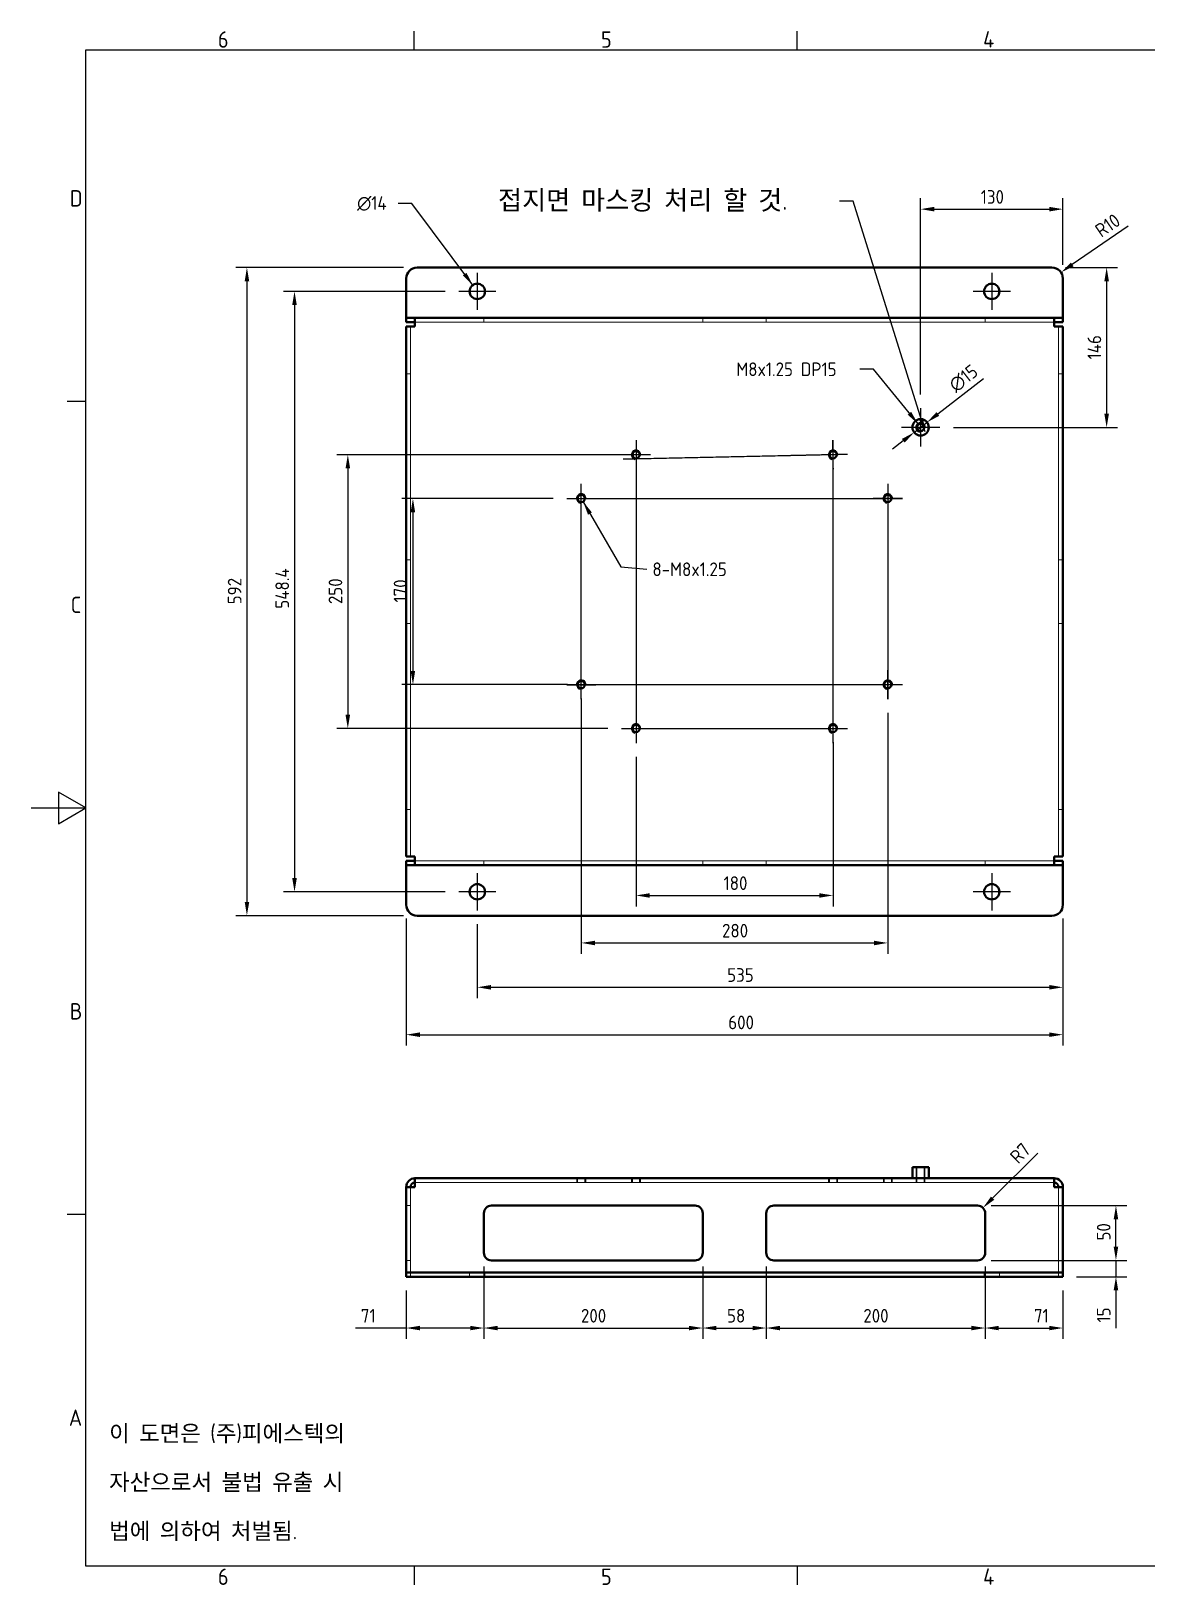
# Model space of a CAD drawing. Header units: millimetres. Extents: x 0 to 2100, y 0 to 1485.
# Drawn here: x 0 to 1020, y 33 to 1452 of the extents above; entities that cross this region are included whole.
import ezdxf

# ---------------------------------------------------------------- set-up
doc = ezdxf.new("R2010")
doc.units = ezdxf.units.MM
doc.header["$LTSCALE"] = 5
doc.linetypes.add('CHAIN', pattern=[0.7087, 0.4724, -0.0591, 0.1181, -0.0591])
doc.linetypes.add('DASHED', pattern=[0.2067, 0.1654, -0.0413])
doc.layers.get('0').update_dxf_attribs({"color": 3, "lineweight": 25, "true_color": 0x00ff00})
for name, color, linetype, lineweight, true_color in [('가려진 것(ISO)', 2, 'DASHED', 18, 0xffff00), ('가시적인 것(ISO)', 3, 'Continuous', 40, 0x00ff00), ('가시적인 좁은 것(ISO)', 3, 'Continuous', 35, 0x00ff00), ('기호(ISO)', 5, 'Continuous', 25, 0x0000ff), ('중심 표식(ISO)', 1, 'Continuous', 25, 0xff0000), ('중심선(ISO)', 1, 'Continuous', 25, 0xff0000), ('치수(ISO)', 2, 'Continuous', 25, 0xffff00)]:
    doc.layers.add(name, color=color, linetype=linetype, lineweight=lineweight, true_color=true_color)
doc.layers.add('경계(ISO)', color=7, linetype='Continuous', lineweight=25)
doc.styles.add('문자 텍스트_PSTEK_POSCO', font='isocp.shx')
doc.styles.add('치수 텍스트_PSTEK_POSCO', font='isocp.shx')
doc.dimstyles.new('치수_PSTEK_POSCO', dxfattribs={"dimscale": 5, "dimtxt": 2.5, "dimasz": 2.5, "dimexe": 2, "dimexo": 2.5, "dimgap": 1, "dimtad": 1, "dimrnd": 1e-08, "dimdsep": 46, "dimtxsty": '치수 텍스트_PSTEK_POSCO', "dimcen": 0.09, "dimdle": 10, "dimclrd": 7, "dimclre": 7, "dimclrt": 2, "dimadec": 1, "dimazin": 2, "dimtfac": 1, "dimtmove": 0, "dimatfit": 3, "dimfxl": 1, "dimtolj": 1, "dimlwd": -1, "dimlwe": -1, "dimarcsym": 0})
doc.dimstyles.new('치수_PSTEK_POSCO$7', dxfattribs={"dimscale": 5, "dimtxt": 2.5, "dimasz": 2.5, "dimexe": 2, "dimexo": 2.5, "dimgap": 1, "dimtad": 1, "dimrnd": 1e-08, "dimdsep": 46, "dimtxsty": '치수 텍스트_PSTEK_POSCO', "dimcen": 0.09, "dimdle": 10, "dimclrd": 7, "dimclre": 7, "dimclrt": 2, "dimadec": 1, "dimazin": 2, "dimtfac": 1, "dimtmove": 0, "dimatfit": 3, "dimfxl": 1, "dimtolj": 1, "dimlwd": -1, "dimlwe": -1, "dimarcsym": 0})

# ---------------------------------------------------------------- blocks, each defined once
blk = doc.blocks.new('경계 Default Border')
at = {"layer": '경계(ISO)'}
for p, q in [((70, 287), (70, 290.4)), ((140, 287), (140, 290.4)), ((10, 222.75), (6.6, 222.75)), ((10, 74.25), (6.6, 74.25)), ((70, 10), (70, 6.6)), ((140, 10), (140, 6.6))]:
    blk.add_line(p, q, dxfattribs=at)
at = {"layer": '경계(ISO)', "flags": 128}
for points in [[(10, 10), (10, 287), (410, 287), (410, 10), (10, 10)], [(0, 148.5), (10, 148.5), (5, 151.39), (5, 145.61), (10, 148.5)]]:
    blk.add_lwpolyline(points, dxfattribs=at)
at = {"layer": '경계(ISO)', "color": 2, "true_color": 0xffff00, "char_height": 3, "attachment_point": 7, "style": '문자 텍스트_PSTEK_POSCO'}
for s, insert in [('6', (34.14, 287.37)), ('5', (104.14, 287.37)), ('4', (173.97, 287.4)), ('D', (7.08, 258.35)), ('C', (7.24, 184.1)), ('B', (7.08, 109.85)), ('A', (6.91, 35.62)), ('6', (34.14, 6.57)), ('5', (104.14, 6.57)), ('4', (173.97, 6.6))]:
    blk.add_mtext(s, dxfattribs=dict(at, insert=insert))
blk = doc.blocks.new('*D22')
at = {"layer": 'Defpoints', "color": 0, "transparency": 16777216}
for p in [(489.4, 1025.1), (348.9, 855.1), (502.7, 855.1)]:
    blk.add_point(p, dxfattribs=at)
at = {"layer": '치수(ISO)', "color": 7, "transparency": 16777216}
for p, q in [((476.9, 1025.1), (338.9, 1025.1)), ((348.9, 1012.6), (348.9, 867.6)), ((490.2, 855.1), (338.9, 855.1))]:
    blk.add_line(p, q, dxfattribs=at)
for points in [[(346.8, 1012.6), (350.9, 1012.6), (348.9, 1025.1)], [(346.8, 867.6), (350.9, 867.6), (348.9, 855.1)]]:
    blk.add_solid(points, dxfattribs=at)
at = {"layer": '치수(ISO)', "color": 2, "transparency": 16777216, "insert": (337.6, 930.1), "char_height": 12.5, "attachment_point": 4, "rotation": 90, "style": '치수 텍스트_PSTEK_POSCO'}
blk.add_mtext('\\A1;170', dxfattribs=at)
blk = doc.blocks.new('*D23')
at = {"layer": 'Defpoints', "color": 0, "transparency": 16777216}
for p in [(552.7, 1065.1), (289.4, 815.1), (539.4, 815.1)]:
    blk.add_point(p, dxfattribs=at)
at = {"layer": '치수(ISO)', "color": 7, "transparency": 16777216}
for p, q in [((540.2, 1065.1), (279.4, 1065.1)), ((289.4, 1052.6), (289.4, 827.6)), ((526.9, 815.1), (279.4, 815.1))]:
    blk.add_line(p, q, dxfattribs=at)
for points in [[(287.3, 1052.6), (291.5, 1052.6), (289.4, 1065.1)], [(287.3, 827.6), (291.5, 827.6), (289.4, 815.1)]]:
    blk.add_solid(points, dxfattribs=at)
at = {"layer": '치수(ISO)', "color": 2, "transparency": 16777216, "insert": (278.1, 928.7), "char_height": 12.5, "attachment_point": 4, "rotation": 90, "style": '치수 텍스트_PSTEK_POSCO'}
blk.add_mtext('\\A1;250', dxfattribs=at)
blk = doc.blocks.new('*D24')
at = {"layer": 'Defpoints', "color": 0, "transparency": 16777216}
for p in [(732.7, 815.1), (552.7, 801.8), (732.7, 662.6)]:
    blk.add_point(p, dxfattribs=at)
at = {"layer": '치수(ISO)', "color": 7, "transparency": 16777216}
for p, q in [((732.7, 802.6), (732.7, 652.6)), ((552.7, 789.3), (552.7, 652.6)), ((565.2, 662.6), (720.2, 662.6))]:
    blk.add_line(p, q, dxfattribs=at)
for points in [[(565.2, 664.6), (565.2, 660.5), (552.7, 662.6)], [(720.2, 664.6), (720.2, 660.5), (732.7, 662.6)]]:
    blk.add_solid(points, dxfattribs=at)
at = {"layer": '치수(ISO)', "color": 2, "transparency": 16777216, "insert": (632.7, 673.8), "char_height": 12.5, "attachment_point": 4, "style": '치수 텍스트_PSTEK_POSCO'}
blk.add_mtext('\\A1;180', dxfattribs=at)
blk = doc.blocks.new('*D25')
at = {"layer": 'Defpoints', "color": 0, "transparency": 16777216}
for p in [(502.7, 855.1), (782.7, 841.8), (782.7, 619.2)]:
    blk.add_point(p, dxfattribs=at)
at = {"layer": '치수(ISO)', "color": 7, "transparency": 16777216}
for p, q in [((502.7, 842.6), (502.7, 609.2)), ((782.7, 829.3), (782.7, 609.2)), ((515.2, 619.2), (770.2, 619.2))]:
    blk.add_line(p, q, dxfattribs=at)
for points in [[(515.2, 621.2), (515.2, 617.1), (502.7, 619.2)], [(770.2, 621.2), (770.2, 617.1), (782.7, 619.2)]]:
    blk.add_solid(points, dxfattribs=at)
at = {"layer": '치수(ISO)', "color": 2, "transparency": 16777216, "insert": (631.3, 630.4), "char_height": 12.5, "attachment_point": 4, "style": '치수 텍스트_PSTEK_POSCO'}
blk.add_mtext('\\A1;280', dxfattribs=at)
blk = doc.blocks.new('*D26')
at = {"layer": 'Defpoints', "color": 0, "transparency": 16777216}
for p in [(942.7, 654.1), (407.7, 648.9), (942.7, 578.7)]:
    blk.add_point(p, dxfattribs=at)
at = {"layer": '치수(ISO)', "color": 7, "transparency": 16777216}
for p, q in [((942.7, 641.6), (942.7, 568.7)), ((407.7, 636.4), (407.7, 568.7)), ((420.2, 578.7), (930.2, 578.7))]:
    blk.add_line(p, q, dxfattribs=at)
for points in [[(420.2, 580.8), (420.2, 576.6), (407.7, 578.7)], [(930.2, 580.8), (930.2, 576.6), (942.7, 578.7)]]:
    blk.add_solid(points, dxfattribs=at)
at = {"layer": '치수(ISO)', "color": 2, "transparency": 16777216, "insert": (636, 589.9), "char_height": 12.5, "attachment_point": 4, "style": '치수 텍스트_PSTEK_POSCO'}
blk.add_mtext('\\A1;535', dxfattribs=at)
blk = doc.blocks.new('*D27')
at = {"layer": 'Defpoints', "color": 0, "transparency": 16777216}
for p in [(342.7, 654.1), (942.7, 654.1), (942.7, 535.4)]:
    blk.add_point(p, dxfattribs=at)
at = {"layer": '치수(ISO)', "color": 7, "transparency": 16777216}
for p, q in [((342.7, 641.6), (342.7, 525.4)), ((942.7, 641.6), (942.7, 525.4)), ((355.2, 535.4), (930.2, 535.4))]:
    blk.add_line(p, q, dxfattribs=at)
for points in [[(355.2, 537.5), (355.2, 533.3), (342.7, 535.4)], [(930.2, 537.5), (930.2, 533.3), (942.7, 535.4)]]:
    blk.add_solid(points, dxfattribs=at)
at = {"layer": '치수(ISO)', "color": 2, "transparency": 16777216, "insert": (637, 546.6), "char_height": 12.5, "attachment_point": 4, "style": '치수 텍스트_PSTEK_POSCO'}
blk.add_mtext('\\A1;600', dxfattribs=at)
blk = doc.blocks.new('*D28')
at = {"layer": 'Defpoints', "color": 0, "transparency": 16777216}
for p in [(390.7, 1214.3), (240.7, 665.9), (390.7, 665.9)]:
    blk.add_point(p, dxfattribs=at)
at = {"layer": '치수(ISO)', "color": 7, "transparency": 16777216}
for p, q in [((378.2, 1214.3), (230.7, 1214.3)), ((240.7, 1201.8), (240.7, 678.4)), ((378.2, 665.9), (230.7, 665.9))]:
    blk.add_line(p, q, dxfattribs=at)
for points in [[(238.6, 1201.8), (242.8, 1201.8), (240.7, 1214.3)], [(238.6, 678.4), (242.8, 678.4), (240.7, 665.9)]]:
    blk.add_solid(points, dxfattribs=at)
at = {"layer": '치수(ISO)', "color": 2, "transparency": 16777216, "insert": (229.5, 924.5), "char_height": 12.5, "attachment_point": 4, "rotation": 90, "style": '치수 텍스트_PSTEK_POSCO'}
blk.add_mtext('\\A1;548.4', dxfattribs=at)
blk = doc.blocks.new('*D29')
at = {"layer": 'Defpoints', "color": 0, "transparency": 16777216}
for p in [(352.7, 1236.1), (197.2, 644.1), (352.7, 644.1)]:
    blk.add_point(p, dxfattribs=at)
at = {"layer": '치수(ISO)', "color": 7, "transparency": 16777216}
for p, q in [((340.2, 1236.1), (187.2, 1236.1)), ((197.2, 1223.6), (197.2, 656.6)), ((340.2, 644.1), (187.2, 644.1))]:
    blk.add_line(p, q, dxfattribs=at)
for points in [[(195.2, 1223.6), (199.3, 1223.6), (197.2, 1236.1)], [(195.2, 656.6), (199.3, 656.6), (197.2, 644.1)]]:
    blk.add_solid(points, dxfattribs=at)
at = {"layer": '치수(ISO)', "color": 2, "transparency": 16777216, "insert": (186, 928.5), "char_height": 12.5, "attachment_point": 4, "rotation": 90, "style": '치수 텍스트_PSTEK_POSCO'}
blk.add_mtext('\\A1;592', dxfattribs=at)
blk = doc.blocks.new('*D36')
at = {"layer": 'Defpoints', "color": 0, "transparency": 16777216}
for p in [(932.7, 1226.1), (941, 1231.7)]:
    blk.add_point(p, dxfattribs=at)
at = {"layer": '치수(ISO)', "color": 7, "transparency": 16777216}
blk.add_line((1002.3, 1273.8), (951.3, 1238.8), dxfattribs=at)
blk.add_solid([(950.1, 1240.5), (952.5, 1237.1), (941, 1231.7)], dxfattribs=at)
at = {"layer": '치수(ISO)', "color": 2, "transparency": 16777216, "insert": (974.3, 1268.2), "char_height": 12.5, "attachment_point": 4, "rotation": 34.4083, "style": '치수 텍스트_PSTEK_POSCO'}
blk.add_mtext('\\A1;R10', dxfattribs=at)
blk = doc.blocks.new('*D38')
at = {"layer": 'Defpoints', "color": 0, "transparency": 16777216}
for p in [(413.7, 336.3), (342.7, 314.3), (413.7, 267.5)]:
    blk.add_point(p, dxfattribs=at)
at = {"layer": '치수(ISO)', "color": 7, "transparency": 16777216}
for p, q in [((413.7, 323.8), (413.7, 257.5)), ((342.7, 301.8), (342.7, 257.5)), ((342.7, 267.5), (296.3, 267.5)), ((401.2, 267.5), (355.2, 267.5))]:
    blk.add_line(p, q, dxfattribs=at)
for points in [[(355.2, 269.5), (355.2, 265.4), (342.7, 267.5)], [(401.2, 269.5), (401.2, 265.4), (413.7, 267.5)]]:
    blk.add_solid(points, dxfattribs=at)
at = {"layer": '치수(ISO)', "color": 2, "transparency": 16777216, "insert": (301.3, 278.7), "char_height": 12.5, "attachment_point": 4, "style": '치수 텍스트_PSTEK_POSCO'}
blk.add_mtext('\\A1;71', dxfattribs=at)
blk = doc.blocks.new('*D39')
at = {"layer": 'Defpoints', "color": 0, "transparency": 16777216}
for p in [(413.7, 336.3), (613.7, 336.3), (613.7, 267.5)]:
    blk.add_point(p, dxfattribs=at)
at = {"layer": '치수(ISO)', "color": 7, "transparency": 16777216}
for p, q in [((413.7, 323.8), (413.7, 257.5)), ((613.7, 323.8), (613.7, 257.5)), ((426.2, 267.5), (601.2, 267.5))]:
    blk.add_line(p, q, dxfattribs=at)
for points in [[(426.2, 269.5), (426.2, 265.4), (413.7, 267.5)], [(601.2, 269.5), (601.2, 265.4), (613.7, 267.5)]]:
    blk.add_solid(points, dxfattribs=at)
at = {"layer": '치수(ISO)', "color": 2, "transparency": 16777216, "insert": (502.4, 278.7), "char_height": 12.5, "attachment_point": 4, "style": '치수 텍스트_PSTEK_POSCO'}
blk.add_mtext('\\A1;200', dxfattribs=at)
blk = doc.blocks.new('*D40')
at = {"layer": 'Defpoints', "color": 0, "transparency": 16777216}
for p in [(613.7, 336.3), (671.7, 336.3), (671.7, 267.5)]:
    blk.add_point(p, dxfattribs=at)
at = {"layer": '치수(ISO)', "color": 7, "transparency": 16777216}
for p, q in [((613.7, 323.8), (613.7, 257.5)), ((671.7, 323.8), (671.7, 257.5)), ((626.2, 267.5), (659.2, 267.5))]:
    blk.add_line(p, q, dxfattribs=at)
for points in [[(626.2, 269.5), (626.2, 265.4), (613.7, 267.5)], [(659.2, 269.5), (659.2, 265.4), (671.7, 267.5)]]:
    blk.add_solid(points, dxfattribs=at)
at = {"layer": '치수(ISO)', "color": 2, "transparency": 16777216, "insert": (635.9, 278.7), "char_height": 12.5, "attachment_point": 4, "style": '치수 텍스트_PSTEK_POSCO'}
blk.add_mtext('\\A1;58', dxfattribs=at)
blk = doc.blocks.new('*D41')
at = {"layer": 'Defpoints', "color": 0, "transparency": 16777216}
for p in [(671.7, 336.3), (871.7, 336.3), (871.7, 267.5)]:
    blk.add_point(p, dxfattribs=at)
at = {"layer": '치수(ISO)', "color": 7, "transparency": 16777216}
for p, q in [((671.7, 323.8), (671.7, 257.5)), ((871.7, 323.8), (871.7, 257.5)), ((684.2, 267.5), (859.2, 267.5))]:
    blk.add_line(p, q, dxfattribs=at)
for points in [[(684.2, 269.5), (684.2, 265.4), (671.7, 267.5)], [(859.2, 269.5), (859.2, 265.4), (871.7, 267.5)]]:
    blk.add_solid(points, dxfattribs=at)
at = {"layer": '치수(ISO)', "color": 2, "transparency": 16777216, "insert": (760.4, 278.7), "char_height": 12.5, "attachment_point": 4, "style": '치수 텍스트_PSTEK_POSCO'}
blk.add_mtext('\\A1;200', dxfattribs=at)
blk = doc.blocks.new('*D42')
at = {"layer": 'Defpoints', "color": 0, "transparency": 16777216}
for p in [(871.7, 336.3), (942.7, 314.3), (942.7, 267.5)]:
    blk.add_point(p, dxfattribs=at)
at = {"layer": '치수(ISO)', "color": 7, "transparency": 16777216}
for p, q in [((871.7, 323.8), (871.7, 257.5)), ((942.7, 301.8), (942.7, 257.5)), ((884.2, 267.5), (930.2, 267.5))]:
    blk.add_line(p, q, dxfattribs=at)
for points in [[(884.2, 269.5), (884.2, 265.4), (871.7, 267.5)], [(930.2, 269.5), (930.2, 265.4), (942.7, 267.5)]]:
    blk.add_solid(points, dxfattribs=at)
at = {"layer": '치수(ISO)', "color": 2, "transparency": 16777216, "insert": (916.3, 278.7), "char_height": 12.5, "attachment_point": 4, "style": '치수 텍스트_PSTEK_POSCO'}
blk.add_mtext('\\A1;71', dxfattribs=at)
blk = doc.blocks.new('*D43')
at = {"layer": 'Defpoints', "color": 0, "transparency": 16777216}
for p in [(864.7, 329.3), (991.2, 329.3), (942.7, 314.3)]:
    blk.add_point(p, dxfattribs=at)
at = {"layer": '치수(ISO)', "color": 7, "transparency": 16777216}
for p, q in [((991.2, 341.8), (991.2, 354.3)), ((877.2, 329.3), (1001.2, 329.3)), ((991.2, 329.3), (991.2, 314.3)), ((955.2, 314.3), (1001.2, 314.3)), ((991.2, 301.8), (991.2, 267.5))]:
    blk.add_line(p, q, dxfattribs=at)
for points in [[(989.1, 341.8), (993.3, 341.8), (991.2, 329.3)], [(989.1, 301.8), (993.3, 301.8), (991.2, 314.3)]]:
    blk.add_solid(points, dxfattribs=at)
at = {"layer": '치수(ISO)', "color": 2, "transparency": 16777216, "insert": (980, 272.5), "char_height": 12.5, "attachment_point": 4, "rotation": 90, "style": '치수 텍스트_PSTEK_POSCO'}
blk.add_mtext('\\A1;15', dxfattribs=at)
blk = doc.blocks.new('*D44')
at = {"layer": 'Defpoints', "color": 0, "transparency": 16777216}
for p in [(864.7, 379.3), (991.2, 379.3), (864.7, 329.3)]:
    blk.add_point(p, dxfattribs=at)
at = {"layer": '치수(ISO)', "color": 7, "transparency": 16777216}
for p, q in [((877.2, 379.3), (1001.2, 379.3)), ((991.2, 341.8), (991.2, 366.8)), ((877.2, 329.3), (1001.2, 329.3))]:
    blk.add_line(p, q, dxfattribs=at)
for points in [[(989.1, 366.8), (993.3, 366.8), (991.2, 379.3)], [(989.1, 341.8), (993.3, 341.8), (991.2, 329.3)]]:
    blk.add_solid(points, dxfattribs=at)
at = {"layer": '치수(ISO)', "color": 2, "transparency": 16777216, "insert": (980, 347.4), "char_height": 12.5, "attachment_point": 4, "rotation": 90, "style": '치수 텍스트_PSTEK_POSCO'}
blk.add_mtext('\\A1;50', dxfattribs=at)
blk = doc.blocks.new('*D45')
at = {"layer": 'Defpoints', "color": 0, "transparency": 16777216}
for p in [(864.7, 372.3), (869.7, 377.2)]:
    blk.add_point(p, dxfattribs=at)
at = {"layer": '치수(ISO)', "color": 7, "transparency": 16777216}
blk.add_line((919.7, 427.3), (878.5, 386.1), dxfattribs=at)
blk.add_solid([(877, 387.5), (880, 384.6), (869.7, 377.2)], dxfattribs=at)
at = {"layer": '치수(ISO)', "color": 2, "transparency": 16777216, "insert": (897.6, 421.1), "char_height": 12.5, "attachment_point": 4, "rotation": 45, "style": '치수 텍스트_PSTEK_POSCO'}
blk.add_mtext('\\A1;R7', dxfattribs=at)
blk = doc.blocks.new('*D48')
at = {"layer": 'Defpoints', "color": 0, "transparency": 16777216}
for p in [(942.7, 1289.4), (942.7, 1226.1), (812.7, 1107.6)]:
    blk.add_point(p, dxfattribs=at)
at = {"layer": '치수(ISO)', "color": 7, "transparency": 16777216}
for p, q in [((812.7, 1120.1), (812.7, 1299.4)), ((942.7, 1238.6), (942.7, 1299.4)), ((825.2, 1289.4), (930.2, 1289.4))]:
    blk.add_line(p, q, dxfattribs=at)
for points in [[(825.2, 1291.5), (825.2, 1287.3), (812.7, 1289.4)], [(930.2, 1291.5), (930.2, 1287.3), (942.7, 1289.4)]]:
    blk.add_solid(points, dxfattribs=at)
at = {"layer": '치수(ISO)', "color": 2, "transparency": 16777216, "insert": (867.7, 1300.6), "char_height": 12.5, "attachment_point": 4, "style": '치수 텍스트_PSTEK_POSCO'}
blk.add_mtext('\\A1;130', dxfattribs=at)
blk = doc.blocks.new('*D49')
at = {"layer": 'Defpoints', "color": 0, "transparency": 16777216}
for p in [(932.7, 1236.1), (830.2, 1090.1), (982.7, 1090.1)]:
    blk.add_point(p, dxfattribs=at)
at = {"layer": '치수(ISO)', "color": 7, "transparency": 16777216}
for p, q in [((945.2, 1236.1), (992.7, 1236.1)), ((982.7, 1223.6), (982.7, 1102.6)), ((842.7, 1090.1), (992.7, 1090.1))]:
    blk.add_line(p, q, dxfattribs=at)
for points in [[(980.6, 1223.6), (984.8, 1223.6), (982.7, 1236.1)], [(980.6, 1102.6), (984.8, 1102.6), (982.7, 1090.1)]]:
    blk.add_solid(points, dxfattribs=at)
at = {"layer": '치수(ISO)', "color": 2, "transparency": 16777216, "insert": (971.5, 1152.2), "char_height": 12.5, "attachment_point": 4, "rotation": 90, "style": '치수 텍스트_PSTEK_POSCO'}
blk.add_mtext('\\A1;146', dxfattribs=at)
blk = doc.blocks.new('*D51')
at = {"layer": 'Defpoints', "color": 0, "transparency": 16777216}
for p in [(818.6, 1094.7), (806.8, 1085.5)]:
    blk.add_point(p, dxfattribs=at)
at = {"layer": '치수(ISO)', "color": 7, "transparency": 16777216}
for p, q in [((828.5, 1102.4), (870.1, 1134.7)), ((806.8, 1085.5), (818.6, 1094.7)), ((796.9, 1077.8), (787.1, 1070.2))]:
    blk.add_line(p, q, dxfattribs=at)
for points in [[(827.2, 1104), (829.8, 1100.7), (818.6, 1094.7)], [(795.6, 1079.5), (798.2, 1076.2), (806.8, 1085.5)]]:
    blk.add_solid(points, dxfattribs=at)
at = {"layer": '치수(ISO)', "color": 2, "transparency": 16777216, "insert": (841.1, 1126.4), "char_height": 12.5, "attachment_point": 4, "rotation": 37.8554, "style": '치수 텍스트_PSTEK_POSCO'}
blk.add_mtext('\\A1;∅15', dxfattribs=at)

msp = doc.modelspace()

# ---------------------------------------------------------------- linework, layer by layer
at = {"layer": '가려진 것(ISO)'}
for p, q in [((346.7156, 1182.0981), (346.7156, 698.0981)), ((934.7156, 1186.0981), (350.7156, 1186.0981)), ((413.7156, 1186.0981), (413.7156, 1190.0981)), ((613.7156, 1186.0981), (613.7156, 1190.0981)), ((671.7156, 1186.0981), (671.7156, 1190.0981)), ((871.7156, 1186.0981), (871.7156, 1190.0981)), ((938.7156, 698.0981), (938.7156, 1182.0981)), ((342.7156, 1139.0981), (346.7156, 1139.0981)), ((938.7156, 1139.0981), (942.7156, 1139.0981)), ((342.7156, 969.0981), (346.7156, 969.0981)), ((938.7156, 969.0981), (942.7156, 969.0981)), ((342.7156, 911.0981), (346.7156, 911.0981)), ((938.7156, 911.0981), (942.7156, 911.0981)), ((342.7156, 741.0981), (346.7156, 741.0981)), ((938.7156, 741.0981), (942.7156, 741.0981)), ((350.7156, 694.0981), (934.7156, 694.0981)), ((413.7156, 690.0981), (413.7156, 694.0981)), ((613.7156, 690.0981), (613.7156, 694.0981)), ((671.7156, 690.0981), (671.7156, 694.0981)), ((871.7156, 690.0981), (871.7156, 694.0981)), ((808.7156, 414.2711), (808.7156, 400.2711)), ((809.3921, 400.2711), (809.3921, 414.2711)), ((816.0391, 400.2711), (816.0391, 414.2711)), ((816.7156, 400.2711), (816.7156, 414.2711)), ((934.7156, 400.2711), (350.7156, 400.2711)), ((498.7156, 404.2711), (498.7156, 400.2711)), ((499.3921, 400.2711), (499.3921, 404.2711)), ((506.0391, 400.2711), (506.0391, 404.2711)), ((506.7156, 400.2711), (506.7156, 404.2711)), ((548.7156, 404.2711), (548.7156, 400.2711)), ((549.3921, 400.2711), (549.3921, 404.2711)), ((556.0391, 400.2711), (556.0391, 404.2711)), ((556.7156, 400.2711), (556.7156, 404.2711)), ((728.7156, 404.2711), (728.7156, 400.2711)), ((729.3921, 400.2711), (729.3921, 404.2711)), ((736.0391, 400.2711), (736.0391, 404.2711)), ((736.7156, 400.2711), (736.7156, 404.2711)), ((778.7156, 404.2711), (778.7156, 400.2711)), ((779.3921, 400.2711), (779.3921, 404.2711)), ((786.0391, 400.2711), (786.0391, 404.2711)), ((786.7156, 400.2711), (786.7156, 404.2711)), ((346.7156, 314.2711), (346.7156, 396.2711)), ((938.7156, 314.2711), (938.7156, 396.2711)), ((342.7156, 379.2711), (346.7156, 379.2711)), ((938.7156, 379.2711), (942.7156, 379.2711)), ((342.7156, 329.2711), (346.7156, 329.2711)), ((938.7156, 329.2711), (942.7156, 329.2711)), ((400.7156, 314.2711), (400.7156, 318.2711)), ((414.7156, 314.2711), (414.7156, 318.2711)), ((870.7156, 314.2711), (870.7156, 318.2711)), ((884.7156, 314.2711), (884.7156, 318.2711))]:
    msp.add_line(p, q, dxfattribs=at)
at = {"layer": '가시적인 것(ISO)'}
for p, q in [((932.7156, 1236.0981), (352.7156, 1236.0981)), ((342.7156, 1226.0981), (342.7156, 1194.0981)), ((942.7156, 1226.0981), (942.7156, 1194.0981)), ((342.7156, 1194.0981), (342.7156, 1190.0981)), ((942.7156, 1194.0981), (942.7156, 1190.0981)), ((342.7156, 1186.0981), (342.7156, 1190.0981)), ((342.7156, 1190.0981), (350.7156, 1190.0981)), ((350.7156, 1186.0981), (342.7156, 1186.0981)), ((342.7156, 698.0981), (342.7156, 1182.0981)), ((350.7156, 1182.0981), (342.7156, 1182.0981)), ((350.7156, 1182.0981), (350.7156, 1190.0981)), ((350.7156, 1190.0981), (934.7156, 1190.0981)), ((934.7156, 1190.0981), (934.7156, 1182.0981)), ((934.7156, 1190.0981), (942.7156, 1190.0981)), ((942.7156, 1186.0981), (934.7156, 1186.0981)), ((942.7156, 1182.0981), (934.7156, 1182.0981)), ((942.7156, 1190.0981), (942.7156, 1186.0981)), ((942.7156, 1182.0981), (942.7156, 698.0981)), ((342.7156, 698.0981), (350.7156, 698.0981)), ((350.7156, 690.0981), (350.7156, 698.0981)), ((934.7156, 698.0981), (942.7156, 698.0981)), ((934.7156, 698.0981), (934.7156, 690.0981)), ((342.7156, 690.0981), (342.7156, 694.0981)), ((342.7156, 694.0981), (350.7156, 694.0981)), ((350.7156, 690.0981), (342.7156, 690.0981)), ((342.7156, 686.0981), (342.7156, 690.0981)), ((342.7156, 654.0981), (342.7156, 686.0981)), ((934.7156, 690.0981), (350.7156, 690.0981)), ((934.7156, 694.0981), (942.7156, 694.0981)), ((942.7156, 690.0981), (934.7156, 690.0981)), ((942.7156, 694.0981), (942.7156, 690.0981)), ((942.7156, 686.0981), (942.7156, 690.0981)), ((942.7156, 654.0981), (942.7156, 686.0981)), ((352.7156, 644.0981), (932.7156, 644.0981)), ((820.2156, 414.2711), (805.2156, 414.2711)), ((805.2156, 404.2711), (805.2156, 414.2711)), ((820.2156, 404.2711), (820.2156, 414.2711)), ((350.7156, 396.2711), (350.7156, 404.2711)), ((350.7156, 404.2711), (934.7156, 404.2711)), ((934.7156, 404.2711), (934.7156, 396.2711)), ((350.7156, 396.2711), (342.7156, 396.2711)), ((342.7156, 322.2711), (342.7156, 396.2711)), ((942.7156, 396.2711), (934.7156, 396.2711)), ((942.7156, 396.2711), (942.7156, 322.2711)), ((413.7156, 336.2711), (413.7156, 372.2711)), ((420.7156, 379.2711), (606.7156, 379.2711)), ((613.7156, 372.2711), (613.7156, 336.2711)), ((671.7156, 336.2711), (671.7156, 372.2711)), ((678.7156, 379.2711), (864.7156, 379.2711)), ((871.7156, 372.2711), (871.7156, 336.2711)), ((606.7156, 329.2711), (420.7156, 329.2711)), ((864.7156, 329.2711), (678.7156, 329.2711)), ((342.7156, 318.2711), (342.7156, 322.2711)), ((342.7156, 318.2711), (352.7156, 318.2711)), ((342.7156, 318.2711), (342.7156, 314.2711)), ((352.7156, 314.2711), (342.7156, 314.2711)), ((352.7156, 318.2711), (932.7156, 318.2711)), ((352.7156, 314.2711), (932.7156, 314.2711)), ((932.7156, 318.2711), (942.7156, 318.2711)), ((942.7156, 314.2711), (932.7156, 314.2711)), ((942.7156, 318.2711), (942.7156, 322.2711)), ((942.7156, 314.2711), (942.7156, 318.2711))]:
    msp.add_line(p, q, dxfattribs=at)
for centre, radius in [((407.7156, 1214.2981), 7), ((877.7156, 1214.2981), 7), ((812.7156, 1090.0981), 7.5), ((812.7156, 1090.0981), 3.3235), ((552.7156, 1065.0981), 3.3235), ((732.7156, 1065.0981), 3.3235), ((502.7156, 1025.0981), 3.3235), ((782.7156, 1025.0981), 3.3235), ((502.7156, 855.0981), 3.3235), ((782.7156, 855.0981), 3.3235), ((552.7156, 815.0981), 3.3235), ((732.7156, 815.0981), 3.3235), ((407.7156, 665.8981), 7), ((877.7156, 665.8981), 7)]:
    msp.add_circle(centre, radius, dxfattribs=at)
for centre, radius, start, end in [((352.7156, 1226.0981), 10, 90, 180), ((932.7156, 1226.0981), 10, 0, 90), ((352.7156, 654.0981), 10, 180, 270), ((932.7156, 654.0981), 10, 270, 0), ((350.7156, 396.2711), 8, 90, 180), ((350.7156, 396.2711), 4, 90, 180), ((934.7156, 396.2711), 8, 0, 90), ((934.7156, 396.2711), 4, 0, 90), ((420.7156, 372.2711), 7, 90, 180), ((606.7156, 372.2711), 7, 0, 90), ((678.7156, 372.2711), 7, 90, 180), ((864.7156, 372.2711), 7, 0, 90), ((420.7156, 336.2711), 7, 180, 270), ((606.7156, 336.2711), 7, 270, 0), ((678.7156, 336.2711), 7, 180, 270), ((864.7156, 336.2711), 7, 270, 0)]:
    msp.add_arc(centre, radius, start, end, dxfattribs=at)
at = {"layer": '가시적인 좁은 것(ISO)'}
for centre in [(812.7156, 1090.0981), (552.7156, 1065.0981), (732.7156, 1065.0981), (502.7156, 1025.0981), (782.7156, 1025.0981), (502.7156, 855.0981), (782.7156, 855.0981), (552.7156, 815.0981), (732.7156, 815.0981)]:
    msp.add_arc(centre, 4, 350, 260, dxfattribs=at)
at = {"layer": '중심 표식(ISO)', "linetype": 'CHAIN'}
for p, q in [((407.7156, 1231.2981), (407.7156, 1197.2981)), ((877.7156, 1231.2981), (877.7156, 1197.2981)), ((424.7156, 1214.2981), (390.7156, 1214.2981)), ((894.7156, 1214.2981), (860.7156, 1214.2981)), ((812.7156, 1107.5981), (812.7156, 1072.5981)), ((830.2156, 1090.0981), (795.2156, 1090.0981)), ((566.0391, 1065.0981), (539.3921, 1065.0981)), ((733.006, 1051.7778), (732.4252, 1078.4184)), ((489.3921, 1025.0981), (516.0391, 1025.0981)), ((796.0391, 1025.0981), (769.3921, 1025.0981)), ((782.7156, 841.7746), (782.7156, 868.4216)), ((489.3921, 855.0981), (516.0391, 855.0981)), ((552.7156, 828.4216), (552.7156, 801.7746)), ((719.3921, 815.0981), (746.0391, 815.0981)), ((407.7156, 682.8981), (407.7156, 648.8981)), ((877.7156, 682.8981), (877.7156, 648.8981)), ((424.7156, 665.8981), (390.7156, 665.8981)), ((894.7156, 665.8981), (860.7156, 665.8981))]:
    msp.add_line(p, q, dxfattribs=at)
at = {"layer": '중심선(ISO)', "linetype": 'CHAIN'}
for p, q in [((746.036, 1065.3885), (540.7737, 1060.9137)), ((552.7156, 1078.4216), (552.7156, 801.7746)), ((732.7156, 801.7746), (732.7156, 1078.4216)), ((502.7156, 841.7746), (502.7156, 1038.4216)), ((782.7156, 1038.4216), (782.7156, 841.7746)), ((489.3921, 1025.0981), (796.0391, 1025.0981)), ((796.0391, 855.0981), (489.3921, 855.0981)), ((539.3921, 815.0981), (746.0391, 815.0981))]:
    msp.add_line(p, q, dxfattribs=at)

# ---------------------------------------------------------------- block references
at = {"xscale": 5, "yscale": 5, "zscale": 5}
msp.add_blockref('경계 Default Border', (0, 0), dxfattribs=at)

# ---------------------------------------------------------------- texts
at = {"layer": '기호(ISO)', "color": 2, "true_color": 0xffff00, "insert": (426.7005, 1296.6915), "char_height": 17.5, "width": 307.053018, "attachment_point": 4, "style": '치수 텍스트_PSTEK_POSCO'}
msp.add_mtext('{\\fISOCP|b0|i0;\\H17.5000;접지면 마스킹 처리 할 것.}', dxfattribs=at)
at = {"layer": '기호(ISO)', "color": 2, "true_color": 0xffff00, "char_height": 12.5, "attachment_point": 4, "line_spacing_factor": 0.4375, "style": '치수 텍스트_PSTEK_POSCO'}
for s, insert, width in [('{\\fAIGDT|b0|i0;\\H12.5000;n\\fisocp|b0|i0;\\H12.5000;14}', (297.8933, 1294.5581), 32.38607), ('{M8x1.25 DP15}', (644.2827, 1143.1604), 108.042313), ('{8-M8x1.25}', (567.7015, 960.4877), 82.792313)]:
    msp.add_mtext(s, dxfattribs=dict(at, insert=insert, width=width))
at = {"layer": '기호(ISO)', "color": 7, "insert": (71.3114, 125.93), "char_height": 15.000001, "width": 258.200264, "attachment_point": 4, "line_spacing_factor": 1.78626, "style": '문자 텍스트_PSTEK_POSCO'}
msp.add_mtext('{이 도면은 (주)피에스텍의\\P자산으로서 불법 유출 시 \\P법에 의하여 처벌됨.}', dxfattribs=at)

# ---------------------------------------------------------------- dimensions: what is measured, and where the dimension line sits
at = {"layer": '치수(ISO)', "color": 7}
for base, p1, p2, angle, override, picture, middle in [((942.7156, 1289.3977), (812.7156, 1107.5981), (942.7156, 1226.0981), 180, {"dimdec": 2, "dimtp": 0, "dimtm": 0, "dimtdec": 2, "dimtofl": 0, "dimatfit": 1}, '*D48', (877.7156, 1289.3977)), ((197.2432, 644.0981), (352.7156, 1236.0981), (352.7156, 644.0981), 90, {"dimdec": 2, "dimtp": 0, "dimtm": 0, "dimtdec": 2, "dimtofl": 0, "dimatfit": 1}, '*D29', (197.2432, 940.0981)), ((982.7156, 1090.0981), (932.7156, 1236.0981), (830.2156, 1090.0981), 90, {"dimdec": 2, "dimtp": 0, "dimtm": 0, "dimtdec": 2, "dimtofl": 0, "dimatfit": 1}, '*D49', (982.7156, 1163.0981)), ((240.7156, 665.8981), (390.7156, 1214.2981), (390.7156, 665.8981), 90, {"dimdec": 2, "dimtp": 0, "dimtm": 0, "dimtdec": 2, "dimtofl": 0, "dimatfit": 1}, '*D28', (240.7156, 943.2303)), ((289.3921, 815.0981), (552.7156, 1065.0981), (539.3921, 815.0981), 90, {"dimdec": 2, "dimtp": 0, "dimtm": 0, "dimtdec": 2, "dimtofl": 0, "dimatfit": 1}, '*D23', (289.3921, 940.0981)), ((348.8604, 855.0981), (489.3921, 1025.0981), (502.7156, 855.0981), 90, {"dimdec": 2, "dimtp": 0, "dimtm": 0, "dimtdec": 2, "dimtofl": 0, "dimatfit": 1}, '*D22', (348.8604, 940.0981)), ((782.7156, 619.1529), (502.7156, 855.0981), (782.7156, 841.7746), 180, {"dimdec": 2, "dimtp": 0, "dimtm": 0, "dimtdec": 2, "dimtofl": 0, "dimatfit": 1}, '*D25', (642.7156, 619.1529)), ((732.7156, 662.5597), (552.7156, 801.7746), (732.7156, 815.0981), 180, {"dimdec": 2, "dimtp": 0, "dimtm": 0, "dimtdec": 2, "dimtofl": 0, "dimatfit": 1}, '*D24', (642.7156, 662.5597)), ((942.7156, 578.6729), (407.7156, 648.8981), (942.7156, 654.0981), 180, {"dimdec": 2, "dimtp": 0, "dimtm": 0, "dimtdec": 2, "dimtofl": 0, "dimatfit": 1}, '*D26', (647.4657, 578.6729)), ((991.2314, 379.2711), (864.7156, 329.2711), (864.7156, 379.2711), 90, {"dimdec": 2, "dimtp": 0, "dimtm": 0, "dimtdec": 2, "dimtofl": 0, "dimatfit": 1}, '*D44', (991.2314, 354.3211)), ((991.2314, 329.2711), (942.7156, 314.2711), (864.7156, 329.2711), 90, {"dimdec": 2, "dimtp": 0, "dimtm": 0, "dimtdec": 2, "dimtofl": 1, "dimatfit": 1}, '*D43', (991.2314, 278.3872)), ((413.7156, 267.4659), (342.7156, 314.2711), (413.7156, 336.2711), 180, {"dimdec": 2, "dimtp": 0, "dimtm": 0, "dimtdec": 2, "dimtofl": 0, "dimatfit": 2}, '*D38', (306.8782, 267.4659)), ((613.7156, 267.4659), (413.7156, 336.2711), (613.7156, 336.2711), 180, {"dimdec": 2, "dimtp": 0, "dimtm": 0, "dimtdec": 2, "dimtofl": 0, "dimatfit": 1}, '*D39', (513.7656, 267.4659)), ((671.7156, 267.4659), (613.7156, 336.2711), (671.7156, 336.2711), 180, {"dimdec": 2, "dimtp": 0, "dimtm": 0, "dimtdec": 2, "dimtofl": 0, "dimatfit": 1}, '*D40', (642.7656, 267.4659)), ((871.7156, 267.4659), (671.7156, 336.2711), (871.7156, 336.2711), 180, {"dimdec": 2, "dimtp": 0, "dimtm": 0, "dimtdec": 2, "dimtofl": 0, "dimatfit": 1}, '*D41', (771.7656, 267.4659)), ((942.7156, 267.4659), (871.7156, 336.2711), (942.7156, 314.2711), 180, {"dimdec": 2, "dimtp": 0, "dimtm": 0, "dimtdec": 2, "dimtofl": 0, "dimatfit": 1}, '*D42', (921.9678, 267.4659))]:
    dim = msp.add_linear_dim(base=base, p1=p1, p2=p2, angle=angle, dimstyle='치수_PSTEK_POSCO', override=override, dxfattribs=at)
    dim.commit()
    dim.dimension.update_dxf_attribs({"geometry": picture, "text_midpoint": middle, "dimtype": 160})
for center, mpoint, picture, middle in [((932.7156, 1226.0981), (940.9659, 1231.749), '*D36', (989.4028, 1264.9247)), ((864.7156, 372.2711), (869.6654, 377.2209), '*D45', (910.8638, 418.4193))]:
    dim = msp.add_radius_dim(center=center, mpoint=mpoint, dimstyle='치수_PSTEK_POSCO', override={"dimdec": 2, "dimcen": 0, "dimtp": 0, "dimtm": 0, "dimtdec": 2, "dimtofl": 0}, dxfattribs=at)
    dim.commit()
    dim.dimension.update_dxf_attribs({"geometry": picture, "text_midpoint": middle, "dimtype": 164})
dim = msp.add_diameter_dim_2p(p1=(806.7939, 1085.4956), p2=(818.6373, 1094.7006), dimstyle='치수_PSTEK_POSCO', override={"dimdec": 2, "dimlfac": 1, "dimtp": 0, "dimtm": 0, "dimtdec": 2, "dimatfit": 2}, dxfattribs=at)
dim.commit()
dim.dimension.update_dxf_attribs({"geometry": '*D51', "text_midpoint": (857.0851, 1124.5834), "dimtype": 163})
dim = msp.add_linear_dim(base=(942.7156, 535.3833), p1=(342.7156, 654.0981), p2=(942.7156, 654.0981), dimstyle='치수_PSTEK_POSCO', override={"dimdec": 2, "dimtp": 0, "dimtm": 0, "dimtdec": 2, "dimtofl": 0, "dimatfit": 1}, dxfattribs=at)
dim.commit()
dim.dimension.update_dxf_attribs({"geometry": '*D27', "text_midpoint": (648.6682, 535.3833), "dimtype": 160})

# ---------------------------------------------------------------- leaders
at = {"layer": '기호(ISO)', "color": 7, "annotation_type": 0, "has_hookline": 1}
for points, hookline_direction, text_width in [([(403.6527, 1219.9983), (347.7794, 1294.5581), (335.2794, 1294.5581)], 1, 29.4684), ([(816.8343, 1086.1353), (751.2535, 1296.6915), (738.7535, 1296.6915)], 1, 270.2637), ([(810.3525, 1093.3254), (769.8251, 1143.1604), (757.3251, 1143.1604)], 1, 93.0178), ([(504.3774, 1022.2199), (538.807, 962.586), (562.7015, 960.4877)], 0, 70.5178)]:
    msp.add_leader(points, dimstyle='치수_PSTEK_POSCO$7', override={"dimtad": 0}, dxfattribs=dict(at, hookline_direction=hookline_direction, text_width=text_width))

doc.saveas('drawing.dxf')
